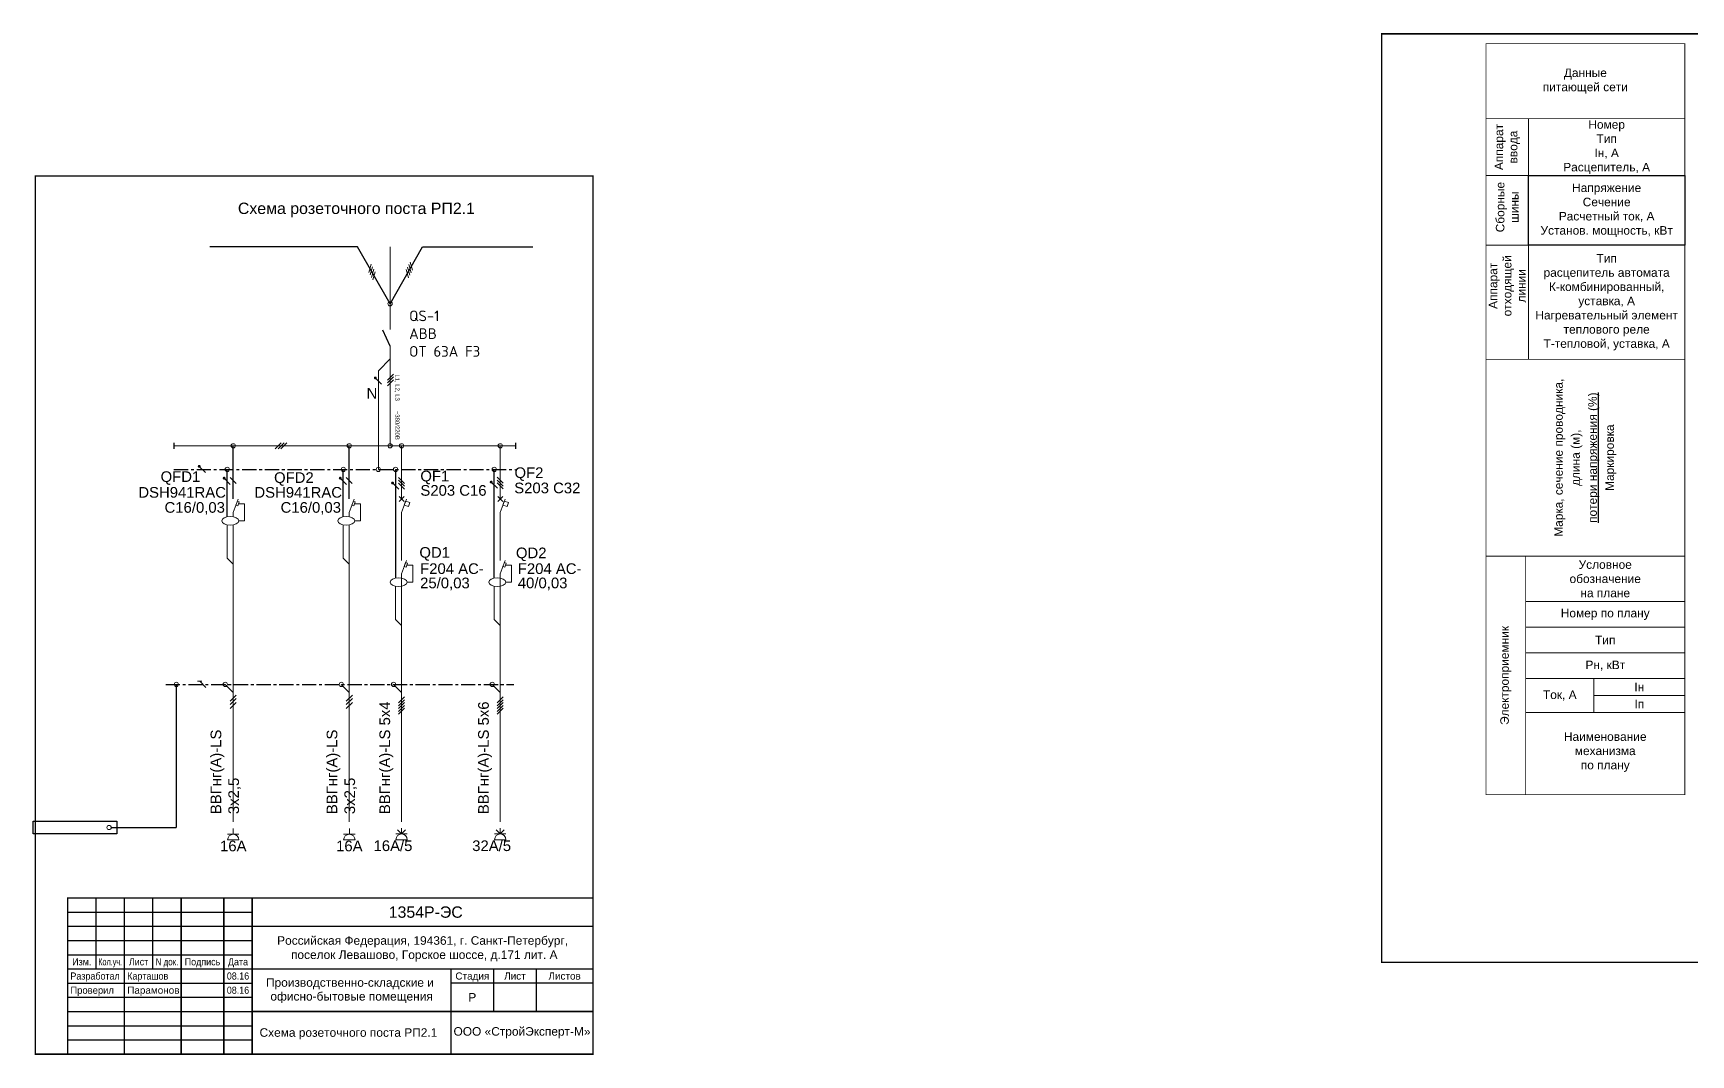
# Model space of a CAD drawing. Header units: millimetres. Extents: x -7047 to 653546, y -441812 to -147059.
# Drawn here: x 440595 to 498958, y -269734 to -233769 of the extents above; entities that cross this region are included whole.
import ezdxf
from ezdxf.enums import TextEntityAlignment as Align

# ---------------------------------------------------------------- set-up
doc = ezdxf.new("R2010")
doc.units = ezdxf.units.MM
doc.linetypes.add('CENTERX2', pattern=[4, 2.5, -0.5, 0.5, -0.5])
for name, color, linetype in [('$TEXT', 250, 'Continuous'), ('$ФОРМАТКА', 7, 'Continuous'), ('4Text', 5, 'Continuous'), ('4Vspomog', 7, 'Continuous'), ('Пров', 7, 'Continuous')]:
    doc.layers.add(name, color=color, linetype=linetype)
for name, color, linetype, lineweight in [('$Оbорудование', 173, 'Continuous', 20), ('TONK', 7, 'Continuous', 30), ('Линии контура', 5, 'Continuous', 60)]:
    doc.layers.add(name, color=color, linetype=linetype, lineweight=lineweight)
doc.styles.add('Arial', font='arial.ttf', dxfattribs={"height": 3.5})
doc.styles.add('ESKD', font='arial.ttf', dxfattribs={"width": 0.8, "height": 3})
doc.styles.add('GOST_B', font='isocpeur.ttf', dxfattribs={"height": 2.5})
doc.styles.add('Анно2.0', font='arial.ttf', dxfattribs={"height": 2})
doc.styles.add('Аннот2.5', font='arial.ttf', dxfattribs={"height": 2.5})

msp = doc.modelspace()

# ---------------------------------------------------------------- linework, layer by layer
at = {"layer": '$Оbорудование', "color": 0, "linetype": 'ByBlock'}
msp.add_line((453566.3, -252796.6), (453566.3, -252956.2), dxfattribs=at)
at = {"layer": '$ФОРМАТКА', "linetype": 'Continuous', "const_width": 50}
for points in [[(488072.8, -266473.8), (617653.6, -266473.8), (617653.6, -233794), (488072.8, -233794)], [(440669.4, -269709), (460307, -269709), (460307, -238800.2), (440669.4, -238800.2)]]:
    msp.add_lwpolyline(points, close=True, dxfattribs=at)
at = {"layer": '$ФОРМАТКА'}
msp.add_lwpolyline([(460307, -269709, 50, 50, 0), (441807, -269709, 50, 50, 0), (441807, -264209, 50, 50, 0), (460307, -264209, 50, 50, 0)], format="xyseb", close=True, dxfattribs=at)
at = {"layer": '$ФОРМАТКА', "const_width": 50}
for points in [[(442807, -266709), (442807, -264209)], [(443807, -269709), (443807, -264209)], [(444807, -266709), (444807, -264209)], [(445807, -269709), (445807, -264209)], [(447307, -269709), (447307, -264209)], [(448307, -269709), (448307, -264209)], [(448307, -265209), (460307, -265209)], [(441807, -266709), (460307, -266709)], [(455307, -269709), (455307, -266709)], [(456807, -268209), (456807, -266709)], [(458307, -268209), (458307, -266709)], [(455307, -267209), (460307, -267209)], [(448307, -268209), (460307, -268209)]]:
    msp.add_lwpolyline(points, dxfattribs=at)
at = {"layer": '$ФОРМАТКА'}
for points in [[(441807, -264709), (448307, -264709)], [(441807, -265209), (441807, -269709)], [(441807, -265209), (448307, -265209)], [(441807, -265209), (441807, -269709)], [(441807, -265709), (448307, -265709)], [(441807, -266209), (448307, -266209)], [(442807, -266709), (442807, -266709)], [(444807, -266709), (444807, -266709)], [(441807, -267209), (448307, -267209)], [(441807, -267709), (448307, -267709)], [(441807, -268209), (448307, -268209)], [(441807, -268709), (448307, -268709)], [(441807, -269209), (448307, -269209)]]:
    msp.add_lwpolyline(points, dxfattribs=at)
at = {"color": 7}
for p, q in [((452017.2, -241290.3), (446813.7, -241290.3)), ((454305.2, -241290.3), (458190.8, -241290.3)), ((453161.2, -244787.4), (452902.3, -244223.2)), ((445552.7, -248190.8), (445552.7, -248399.2)), ((447638.6, -250163.5), (447638.6, -248295)), ((451724.9, -250163.5), (451724.9, -248295)), ((457582.3, -248190.7), (457582.3, -248399.1)), ((447428.2, -250798.2), (447428.2, -249127.2)), ((451514.6, -250798.2), (451514.6, -249127.2)), ((456829.7, -252956.2), (456830, -249127.2))]:
    msp.add_line(p, q, dxfattribs=at)
at = {"color": 7, "linetype": 'CENTERX2', "ltscale": 200}
for p, q in [((445552.7, -249127.2), (457582.3, -249127.1)), ((445261.4, -256694.5), (457517.3, -256694.3))]:
    msp.add_line(p, q, dxfattribs=at)
at = {"color": 7}
for points in [[(453161.2, -243293.2), (452017.2, -241290.3)], [(453161.2, -243293.2), (454305.2, -241290.3)], [(452640.3, -245905.5), (452857.9, -246123.1)], [(446440.5, -249018.4), (446658.1, -249236)], [(453356, -249127.2), (453353.6, -252956.6)], [(447319.4, -249434), (447537, -249651.6)], [(451405.8, -249434), (451623.4, -249651.6)], [(453247.2, -249603.4), (453464.8, -249821)], [(456721.2, -249572), (456938.8, -249789.6)], [(453477.9, -250257.2), (453654.7, -250080.5)], [(453654.7, -250257.2), (453477.9, -250080.5)], [(456951.9, -250257.2), (457128.7, -250080.5)], [(457128.7, -250257.2), (456951.9, -250080.5)], [(445635.2, -256694.5), (445635.2, -261731.4)], [(446459.4, -256585.7), (446677, -256803.3)], [(443344.3, -261731.4), (445635.2, -261731.4)]]:
    msp.add_lwpolyline(points, dxfattribs=at)
at = {"color": 7, "const_width": 50}
for points in [[(452615.3, -245905.5, 1), (452665.3, -245905.5, 1)], [(446415.5, -249018.4, 1), (446465.5, -249018.4, 1)], [(447294.4, -249434, 1), (447344.4, -249434, 1)], [(451380.8, -249434, 1), (451430.8, -249434, 1)], [(453222.2, -249603.4, 1), (453272.2, -249603.4, 1)], [(456696.2, -249572, 1), (456746.2, -249572, 1)]]:
    msp.add_lwpolyline(points, format="xyb", close=True, dxfattribs=at)
at = {"color": 7}
msp.add_lwpolyline([(440594.9, -261505.5), (443544.5, -261505.5), (443544.5, -261957.2), (440594.9, -261957.2)], close=True, dxfattribs=at)
at = {"layer": '4Vspomog', "color": 7, "const_width": 30}
for points in [[(491743.9, -260577.6), (498743.9, -260577.6), (498743.9, -234136.6), (491743.9, -234136.6)], [(491743.9, -236777.6), (493243.9, -236777.6), (493243.9, -241232.9), (491743.9, -241232.9)], [(493243.9, -236777.6), (498743.9, -236777.6), (498743.9, -238777.6), (493243.9, -238777.6)], [(491743.9, -241232.9), (493243.9, -241232.9), (493243.9, -245249), (491743.9, -245249)], [(493243.9, -241232.9), (498743.9, -241232.9), (498743.9, -245249), (493243.9, -245249)], [(491743.9, -252177.6), (493143.9, -252177.6), (493143.9, -260577.6), (491743.9, -260577.6)], [(493143.9, -252177.6), (498743.9, -252177.6), (498743.9, -253777.6), (493143.9, -253777.6)], [(493143.9, -253777.6), (498743.9, -253777.6), (498743.9, -254679.9), (493143.9, -254679.9)], [(493143.9, -254679.9), (498743.9, -254679.9), (498743.9, -255582.1), (493143.9, -255582.1)], [(493143.9, -255582.1), (498743.9, -255582.1), (498743.9, -256484.4), (493143.9, -256484.4)], [(493143.9, -256484.4), (495543.9, -256484.4), (495543.9, -257684.4), (493143.9, -257684.4)], [(495543.9, -256484.4), (498743.9, -256484.4), (498743.9, -257084.4), (495543.9, -257084.4)], [(495543.9, -257084.4), (498743.9, -257084.4), (498743.9, -257684.4), (495543.9, -257684.4)], [(493143.9, -257684.4), (498743.9, -257684.4), (498743.9, -260577.6), (493143.9, -260577.6)]]:
    msp.add_lwpolyline(points, close=True, dxfattribs=at)
msp.add_lwpolyline([(493243.9, -238777.6), (491743.9, -238777.6)], dxfattribs=at)
at = {"layer": '4Vspomog', "color": 7}
msp.add_lwpolyline([(493243.9, -238777.6), (498743.9, -238777.6), (498743.9, -241232.9), (493243.9, -241232.9)], close=True, dxfattribs=at)
at = {"layer": 'TONK', "color": 7, "lineweight": 20}
for p, q in [((452749.1, -245649.9), (453161.2, -245237.8)), ((452749.1, -249127.2), (452749.1, -245649.9))]:
    msp.add_line(p, q, dxfattribs=at)
for points in [[(452408.3, -242192.1), (452491.7, -241903.9)], [(452456.6, -242279.7), (452539.9, -241991.5)], [(452504.8, -242367.3), (452588.2, -242079.1)], [(452553.1, -242454.9), (452636.5, -242166.7)], [(453806.9, -242379.9), (453723.5, -242091.7)], [(453855.1, -242292.3), (453771.8, -242004.1)], [(453903.4, -242204.7), (453820, -241916.6)], [(453951.7, -242117.2), (453868.3, -241829)], [(453068.1, -245981.8), (453280.3, -245769.7)], [(453068.1, -246081.8), (453280.3, -245869.7)], [(453068.1, -246181.8), (453280.3, -245969.7)], [(449118, -248401.1), (449330.2, -248188.9)], [(449218, -248401.1), (449430.2, -248188.9)], [(449318, -248401.1), (449530.2, -248188.9)], [(447532.5, -249408.4), (447744.6, -249620.5)], [(451618.9, -249408.3), (451831, -249620.5)], [(453672.4, -249618.3), (453460.3, -249406.2)], [(453672.4, -249718.3), (453460.3, -249506.2)], [(453672.4, -249818.3), (453460.3, -249606.2)], [(457146.4, -249613.8), (456934.3, -249401.6)], [(457146.4, -249713.8), (456934.3, -249501.6)], [(457146.4, -249813.8), (456934.3, -249601.6)], [(447640.3, -252466.1), (447428.2, -252253.9), (447428.2, -251079.2)], [(451726.7, -252466.1), (451514.6, -252253.9), (451514.6, -251079.2)], [(453568.1, -254624), (453356, -254411.9), (453356, -253237.1)], [(457042.1, -254624), (456830, -254411.9), (456830, -253237.1)], [(446384.4, -256585.7), (446534.4, -256585.7)], [(447640.3, -256977.3), (447357.5, -256694.5)], [(451726.7, -256977.3), (451443.9, -256694.5)], [(453568.1, -256977.3), (453285.3, -256694.5)], [(457042.1, -256977.3), (456759.3, -256694.5)], [(447534.3, -257281.9), (447746.4, -257069.8)], [(447534.3, -257403.6), (447746.4, -257191.5)], [(447534.3, -257537.7), (447746.4, -257325.5)], [(451620.6, -257281.9), (451832.8, -257069.8)], [(451620.6, -257403.6), (451832.8, -257191.5)], [(451620.6, -257537.7), (451832.8, -257325.5)], [(453462, -257344.3), (453674.2, -257132.1)], [(453462, -257444.3), (453674.2, -257232.1)], [(453462, -257544.3), (453674.2, -257332.1)], [(456936, -257344.3), (457148.2, -257132.1)], [(456936, -257444.3), (457148.2, -257232.1)], [(456936, -257544.3), (457148.2, -257332.1)], [(453462, -257644.3), (453674.2, -257432.1)], [(453462, -257744.3), (453674.2, -257532.1)], [(456936, -257644.3), (457148.2, -257432.1)], [(456936, -257744.3), (457148.2, -257532.1)], [(447440.7, -261968), (447840.7, -261968)], [(447640.7, -261968), (447640.7, -261768)], [(451527, -261968), (451927, -261968)], [(451727, -261968), (451727, -261768)], [(453368.1, -261959.8), (453768.1, -261959.8)], [(453426.7, -261818.4), (453568.1, -261959.8)], [(453568.1, -261959.8), (453568.1, -261759.8)], [(453709.5, -261818.4), (453568.1, -261959.8)], [(456842.1, -261959.8), (457242.1, -261959.8)], [(456900.7, -261818.4), (457042.1, -261959.8)], [(457042.1, -261959.8), (457042.1, -261759.8)], [(457183.5, -261818.4), (457042.1, -261959.8)], [(447440.7, -262168), (447840.7, -262168)], [(451527, -262168), (451927, -262168)], [(453368.1, -262159.8), (453768.1, -262159.8)], [(456842.1, -262159.8), (457242.1, -262159.8)]]:
    msp.add_lwpolyline(points, dxfattribs=at)
for centre in [(447640.7, -262168), (451727, -262168), (453568.1, -262159.8), (457042.1, -262159.8)]:
    msp.add_arc(centre, 200, 0, 180, dxfattribs=at)
at = {"layer": 'Линии контура', "color": 7, "lineweight": 20}
for p, q in [((447638.6, -250798.2), (447638.6, -250638.7)), ((451724.9, -250798.2), (451724.9, -250638.7)), ((457040.3, -252956.2), (457040.3, -252796.6))]:
    msp.add_line(p, q, dxfattribs=at)
for points in [[(453161.2, -241290.3), (453161.2, -244200.9)], [(453161.2, -244787.4), (453161.2, -248295)], [(445552.7, -248295), (457582.3, -248294.9)], [(453566.3, -248295), (453566.3, -250168.8)], [(457040.3, -248295), (457040.3, -250168.8)], [(447638.6, -250638.7), (447809.6, -250168.9)], [(447824, -250333.8), (448033.4, -250333.8), (448033.4, -250938.7), (447833.4, -250938.7)], [(451724.9, -250638.7), (451895.9, -250168.8)], [(451910.4, -250333.7), (452119.8, -250333.7), (452119.8, -250938.7), (451919.8, -250938.7)], [(453568.1, -250637.5), (453737.3, -250172.5)], [(457042.1, -250637.5), (457211.3, -250172.5)], [(453568.1, -250637.5), (453568.1, -252326.8)], [(457042.1, -250637.5), (457042.1, -252326.8)], [(447640.3, -251078.9), (447640.3, -261533)], [(451726.7, -251078.8), (451726.7, -261533)], [(453566.3, -252796.6), (453737.3, -252326.8)], [(453751.8, -252491.7), (453961.1, -252491.7), (453961.1, -253096.6), (453761.1, -253096.6)], [(457040.3, -252796.6), (457211.3, -252326.8)], [(457225.8, -252491.7), (457435.2, -252491.7), (457435.2, -253096.6), (457235.2, -253096.6)], [(453568.1, -252791.8), (453568.1, -261533)], [(453568.1, -252796.6), (453568.1, -252956.5)], [(457042.1, -252791.8), (457042.1, -261533)], [(457042.1, -252791.8), (457042.1, -261533)], [(457042.1, -252796.6), (457042.1, -252956.5)], [(457042.1, -252796.6), (457042.1, -252956.5)]]:
    msp.add_lwpolyline(points, dxfattribs=at)
for points in [[(447783.9, -250239.3), (447849.7, -250263.3), (447798.4, -250404.2), (447732.6, -250380.3)], [(451870.3, -250239.3), (451936.1, -250263.3), (451884.8, -250404.2), (451819, -250380.3)], [(453708.6, -250242.9), (453856.7, -250295.9), (453805.4, -250436.8), (453657.3, -250383.9)], [(457182.6, -250242.9), (457330.7, -250295.9), (457279.4, -250436.8), (457131.3, -250383.9)], [(453708.6, -252397.3), (453774.4, -252421.2), (453723.1, -252562.2), (453657.3, -252538.2)], [(457185.7, -252397.3), (457251.5, -252421.2), (457200.2, -252562.2), (457134.4, -252538.2)]]:
    msp.add_lwpolyline(points, close=True, dxfattribs=at)
for centre in [(453161.2, -243293.2), (447638.6, -248295), (451724.9, -248295), (453161.2, -248295), (453566.3, -248295), (457040.3, -248295), (447428.2, -249127.2), (451514.6, -249127.2), (452749.1, -249127.2), (453356, -249127.2), (456830, -249127.2), (445635.2, -256694.5), (447357.5, -256694.5), (451443.9, -256694.5), (453285.3, -256694.5), (456759.3, -256694.5), (443269.3, -261731.4)]:
    msp.add_circle(centre, 75, dxfattribs=at)
for centre in [(447533.4, -250938.7), (451619.8, -250938.7), (453461.1, -253096.6), (456935.2, -253096.6)]:
    msp.add_ellipse(centre, major_axis=(300, 0), ratio=0.5, dxfattribs=at)

# ---------------------------------------------------------------- texts
at = {"layer": '$TEXT', "color": 0, "style": 'Arial'}
for s, p in [('Российская Федерация, 194361, г. Санкт-Петербург,', (454307, -265709)), (' поселок Левашово, Горское шоссе, д.171 лит. А', (454307, -266209)), ('Производственно-складские и ', (451807, -267187.6)), ('офисно-бытовые помещения', (451807, -267674.2))]:
    msp.add_text(s, height=300, dxfattribs=at).set_placement(p, align=Align.MIDDLE_CENTER)
at = {"layer": '$TEXT', "color": 0, "ltscale": 5, "style": 'Arial'}
msp.add_text('Схема розеточного поста РП2.1', height=300, dxfattribs=at).set_placement((451695.1, -268948.4), align=Align.MIDDLE_CENTER)
at = {"layer": '$Оbорудование', "color": 0, "linetype": 'ByBlock', "insert": (453833.1, -243533.3), "char_height": 375, "attachment_point": 1, "style": 'GOST_B'}
msp.add_mtext_dynamic_manual_height_columns('QS-1\\PABB\\POT 63A F3', width=3127.189, gutter_width=1875, heights=[0], dxfattribs=at)
at = {"layer": '$ФОРМАТКА', "style": 'Arial'}
for s, height, p in [('1354Р-ЭС', 400, (454417.2, -264709)), ('Стадия', 250, (456057, -266959)), ('Лист', 250, (457557, -266959)), ('Листов', 250, (459307, -266959)), ('Р', 300, (456057, -267709)), ('ООО «СтройЭксперт-М»', 300, (457807, -268909))]:
    msp.add_text(s, height=height, dxfattribs=at).set_placement(p, align=Align.MIDDLE_CENTER)
for s, width, p in [('Изм.', 0.9, (442307, -266459)), ('Кол.уч.', 0.7, (443307, -266459)), ('Лист', 0.9, (444307, -266459)), ('N док.', 0.8, (445307, -266459)), ('Подпись', 0.9, (446557, -266459)), ('Дата', 0.9, (447807, -266459)), ('08.16', 0.9, (447807, -266959)), ('08.16', 0.9, (447807, -267459))]:
    msp.add_text(s, height=250, dxfattribs=dict(at, width=width)).set_placement(p, align=Align.MIDDLE_CENTER)
at = {"layer": '$ФОРМАТКА', "ltscale": 5, "style": 'Arial'}
for s, width, p in [('Разработал', 0.9, (441907, -266959)), ('Карташов', 0.9, (443907, -266959)), ('Проверил', 0.95, (441907, -267459))]:
    msp.add_text(s, height=250, dxfattribs=dict(at, width=width)).set_placement(p, align=Align.MIDDLE_LEFT)
msp.add_text('Парамонов', height=250, dxfattribs=at).set_placement((443907, -267459), align=Align.MIDDLE_LEFT)
at = {"layer": '4Text', "color": 7, "linetype": 'Continuous', "style": 'ESKD'}
for s, p in [('L1, L2, L3', (453418.5, -245779.6)), ('~380/220В        ', (453418.5, -247062.9))]:
    msp.add_text(s, height=150, rotation=270, dxfattribs=at).set_placement(p, align=Align.MIDDLE_LEFT)
at = {"layer": '4Text', "color": 7, "char_height": 300, "attachment_point": 5, "style": 'ESKD'}
for s, insert, width in [('{\\W1;Данные\\Pпитающей сети}', (495243.9, -235457.1), 7000), ('{\\W1;Номер\\PТип\\PIн, А\\PРасцепитель, А}', (495993.9, -237777.6), 5500), ('{\\W1;Напряжение\\PCечение \\PРасчетный ток, А\\PУстанов. мощность, кВт}', (495993.9, -240005.3), 5500), ('{\\W1;Тип\\Pрасцепитель автомата\\PК-комбинированный,\\Pуставка, А\\PНагревательный элемент\\Pтеплового реле\\PТ-тепловой, уставка, А}', (495993.9, -243241), 5500), ('{\\W1;Условное\\Pобозначение\\Pна плане}', (495943.9, -252977.6), 5600), ('{\\W1;Номер по плану}', (495943.9, -254228.7), 5600), ('{\\W1;Тип}', (495943.9, -255131), 5600), ('{\\W1;Рн, кВт}', (495947.7, -256033.9), 5607.673), ('{\\W1;Iн}', (497143.9, -256784.4), 3200), ('{\\W1;Ток, А}', (494343.9, -257084.4), 2400), ('{\\W1;Iп}', (497143.9, -257384.4), 3200), ('{\\W1;Наименование\\Pмеханизма\\Pпо плану}', (495943.9, -259077.6), 5600)]:
    msp.add_mtext(s, dxfattribs=dict(at, insert=insert, width=width))
at = {"layer": '4Text', "color": 7, "char_height": 300, "attachment_point": 5, "rotation": 90, "style": 'ESKD'}
for s, insert, width in [('{\\W1;Аппарат вводa}', (492493.9, -237777.6), 2000), ('{\\W1;Сборные шины}', (492493.9, -239892.3), 2229.526), ('{\\W1;Аппарат\\Pотходящей\\Pлинии}', (492493.9, -242663.6), 3313.014), ('{\\W1;Электроприемник}', (492443.9, -256377.6), 8400)]:
    msp.add_mtext(s, dxfattribs=dict(at, insert=insert, width=width))
at = {"layer": '4Text', "color": 7, "insert": (495243.9, -248713.3), "char_height": 300, "width": 6928.636, "attachment_point": 5, "rotation": 90, "line_spacing_factor": 1.2, "style": 'ESKD'}
msp.add_mtext('{\\W1;Марка, сечение проводника, \\Pдлина (м), \\P\\Lпотери напряжения (%)\\l\\PМаркировка}', dxfattribs=at)
at = {"layer": 'TONK', "color": 7, "lineweight": 20, "insert": (451975.4, -239995.6), "char_height": 400, "width": 10566.214, "attachment_point": 5, "style": 'Анно2.0'}
msp.add_mtext('Схема розеточного поста РП2.1', dxfattribs=at)
at = {"layer": 'Пров', "color": 7, "lineweight": 20, "style": 'Аннот2.5'}
for s, p in [('N', (452334.5, -246636.9)), ('QFD1', (445082.1, -249567.7)), ('QF1', (454227, -249547.3)), ('QF2', (457541.6, -249428.4)), ('DSH941RAC', (444297.6, -250121)), ('DSH941RAC', (448384, -250120.9)), ('QFD2', (449076.6, -249601.7)), ('S203 С16', (454228.5, -250052.4)), ('S203 C32', (457532.6, -249965.5)), ('C16/0,03', (445220.7, -250651.3)), ('C16/0,03', (449307.1, -250651.2)), ('QD1', (454193, -252235.3)), ('QD2', (457592.6, -252252.3)), ('F204 AC-', (454219.3, -252806.3)), ('F204 AC-', (454219.3, -252806.3)), ('F204 AC-', (457658.8, -252806.3)), ('F204 AC-', (457658.8, -252806.3)), ('25/0,03', (454219.3, -253309.8)), ('40/0,03', (457658.8, -253309.8))]:
    msp.add_text(s, height=375, dxfattribs=at).set_placement(p)
for s, p in [('16А', (447640.7, -262381.3)), ('16А', (451727, -262381.3)), ('16А/5', (453263.6, -262373.1)), ('32А/5', (456737.6, -262373.1))]:
    msp.add_text(s, height=375, dxfattribs=at).set_placement(p, align=Align.MIDDLE_CENTER)
at = {"layer": 'Пров', "color": 7, "lineweight": 20, "char_height": 375, "width": 3814.518, "attachment_point": 4, "rotation": 90}
for s, insert, style in [('{\\C7;ВВГнг(A)-LS} 5х4', (453032.2, -261260.3), 'Аннот2.5'), ('{\\C7;ВВГнг(A)-LS} 5х6', (456506.2, -261260.3), 'Анно2.0'), ('{\\C7;ВВГнг(A)-LS} 3х2,5', (447376.5, -261260.4), 'Аннот2.5'), ('{\\C7;ВВГнг(A)-LS} 3х2,5', (451462.9, -261260.3), 'Аннот2.5')]:
    msp.add_mtext(s, dxfattribs=dict(at, insert=insert, style=style))

doc.saveas('drawing.dxf')
